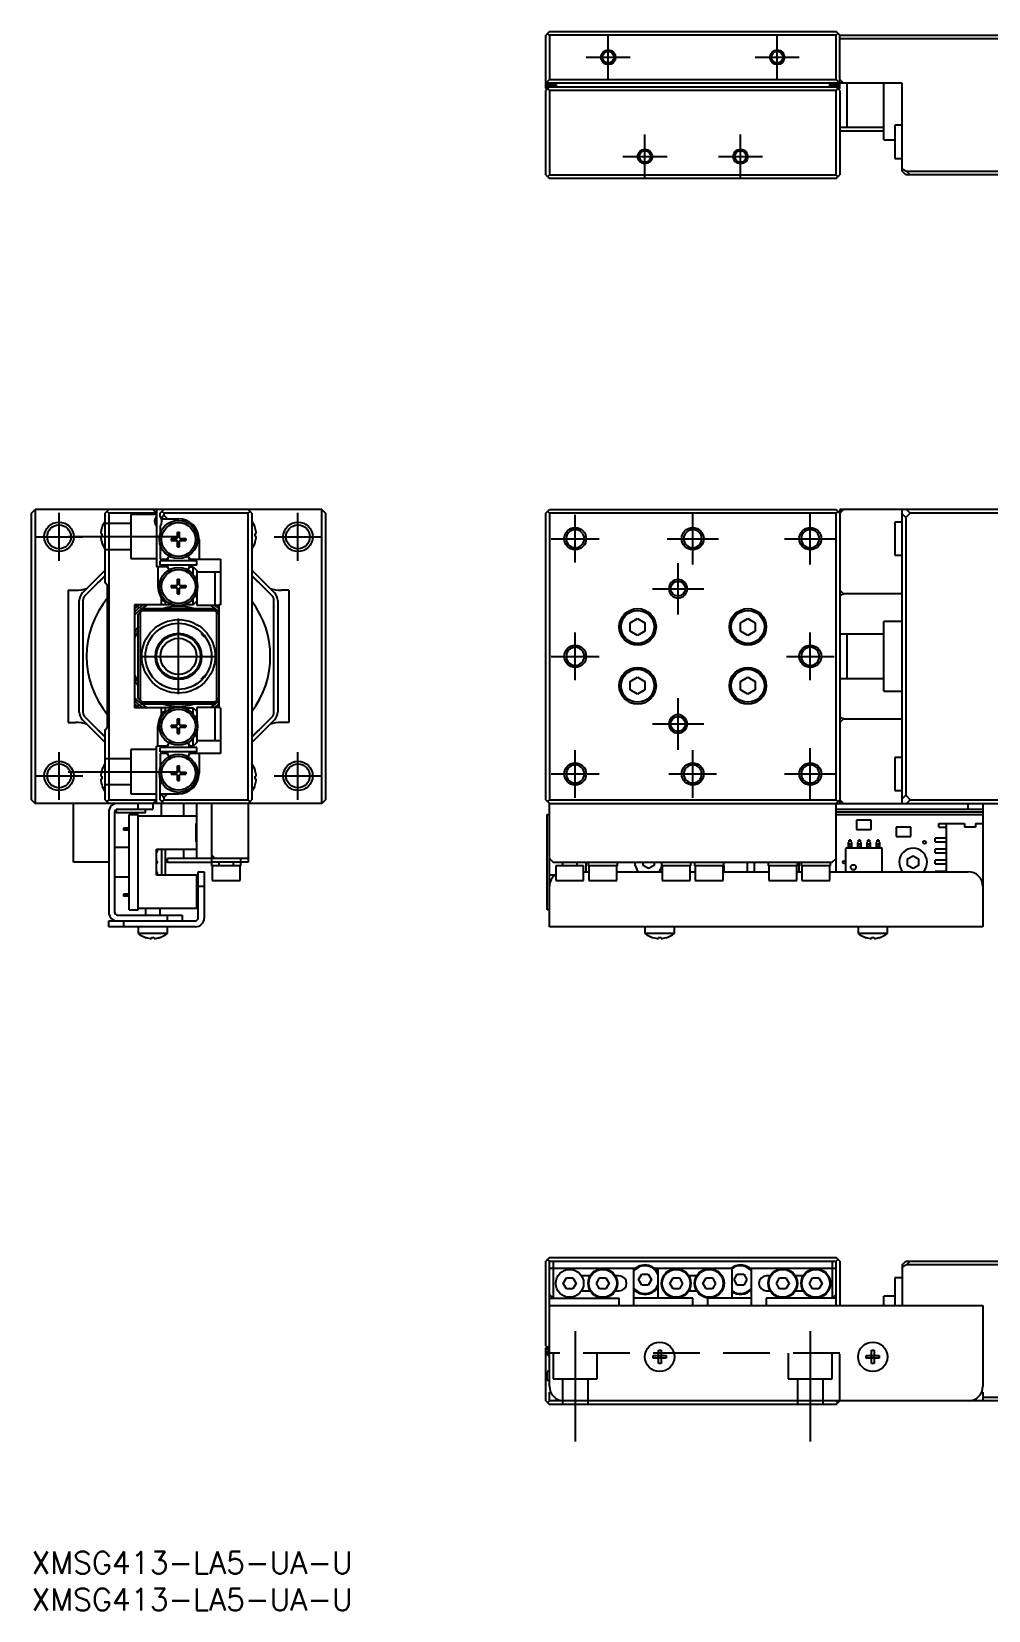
# Model space of a CAD drawing. Extents: x 0 to 522, y -8 to 217.
# Drawn here: x 0 to 130.2, y -8 to 206.8 of the extents above; entities that cross this region are included whole.
import ezdxf

# ---------------------------------------------------------------- set-up
doc = ezdxf.new("R2010")
doc.units = 0
doc.header["$LTSCALE"] = 0.5
doc.linetypes.add('CENTER', pattern=[50.8, 31.75, -6.35, 6.35, -6.35])
doc.linetypes.add('DASHED', pattern=[19.05, 12.7, -6.35])
for name, color, linetype in [('MSM_CENTER', 1, 'CENTER'), ('MSM_CONTINUOUS', 7, 'CONTINUOUS'), ('MSM_DASHED', 4, 'DASHED'), ('MSM_NARROW', 5, 'CONTINUOUS'), ('MSM_PART_NUMBER', 7, 'CONTINUOUS')]:
    doc.layers.add(name, color=color, linetype=linetype)
doc.styles.get("Standard").update_dxf_attribs({"font": 'txt.shx', "height": 1, "bigfont": 'bigfont.shx'})

# ---------------------------------------------------------------- blocks, each defined once
blk = doc.blocks.new('*U2')
at = {"layer": 'MSM_PART_NUMBER'}
blk.add_text('XMSG413-LA5-UA-U', height=3, dxfattribs=at).set_placement((0, -3))
blk = doc.blocks.new('*U3')
at = {"layer": 'MSM_PART_NUMBER'}
blk.add_text('XMSG413-LA5-UA-U', height=3, dxfattribs=at).set_placement((0, -8))

msp = doc.modelspace()

# ---------------------------------------------------------------- linework, layer by layer
at = {"layer": 'MSM_CENTER'}
for p, q in [((78.5, 200.3), (78.5, 206.3)), ((101.5, 200.3), (101.5, 206.3)), ((75.5, 203.3), (81.5, 203.3)), ((98.5, 203.3), (104.5, 203.3)), ((83.5, 186.8), (83.5, 192.8)), ((96.5, 186.8), (96.5, 192.8)), ((80.5, 189.8), (86.5, 189.8)), ((93.5, 189.8), (99.5, 189.8)), ((3.736544, 134.813456), (3.736544, 141.313456)), ((36.263456, 134.813456), (36.263456, 141.313456)), ((74, 134.55), (74, 141.05)), ((90, 134.3), (90, 141.3)), ((106, 134.3), (106, 141.3)), ((0.486544, 138.063456), (6.986544, 138.063456)), ((5, 138.105071), (20, 138.105071)), ((33.013456, 138.063456), (39.513456, 138.063456)), ((70.75, 137.8), (77.25, 137.8)), ((86.5, 137.8), (93.5, 137.8)), ((102.5, 137.8), (109.5, 137.8)), ((88, 127.5), (88, 134.5)), ((84.5, 131), (91.5, 131)), ((20, 116.65), (20, 126.95)), ((74, 118.55), (74, 125.05)), ((106, 118.55), (106, 125.05)), ((23.561743, 124.550005), (23.561948, 124.550005)), ((14.85, 121.8), (25.15, 121.8)), ((70.75, 121.8), (77.25, 121.8)), ((102.75, 121.8), (109.25, 121.8)), ((23.561948, 119.049995), (23.561743, 119.049995)), ((88, 109.1), (88, 116.1)), ((84.5, 112.6), (91.5, 112.6)), ((3.736544, 102.286544), (3.736544, 108.786544)), ((36.263456, 102.286544), (36.263456, 108.786544)), ((74, 102.55), (74, 109.05)), ((90, 102.55), (90, 109.05)), ((106, 102.3), (106, 109.3)), ((0.486544, 105.536544), (6.986544, 105.536544)), ((5, 106.105071), (20, 106.105071)), ((33.013456, 105.536544), (39.513456, 105.536544)), ((70.75, 105.8), (77.25, 105.8)), ((86.75, 105.8), (93.25, 105.8)), ((102.5, 105.8), (109.5, 105.8)), ((74, 30), (74, 15)), ((106, 30), (106, 15))]:
    msp.add_line(p, q, dxfattribs=at)
at = {"layer": 'MSM_CONTINUOUS'}
for p, q in [((70.5, 206.8), (70, 206.3)), ((70, 199.1), (70, 206.3)), ((70.5, 206.3), (70.25, 206.55)), ((70.5, 206.8), (109.5, 206.8)), ((109.5, 206.3), (70.5, 206.3)), ((70.5, 206.3), (70.5, 200.3)), ((110, 206.3), (109.5, 206.8)), ((109.75, 206.55), (109.5, 206.3)), ((109.5, 200.3), (109.5, 206.3)), ((110, 206.3), (132, 206.3)), ((110, 199.1), (110, 206.3)), ((132, 205.8), (110, 205.8)), ((70, 199.8), (70.5, 200.3)), ((118.5, 199.8), (70, 199.8)), ((70.5, 200.3), (109.5, 200.3)), ((109.5, 200.3), (110, 199.8)), ((110.5, 199.8), (110, 200.3)), ((111, 193.799995), (111, 199.800005)), ((116, 192.05), (116, 199.8)), ((118.5, 187.8), (118.5, 199.8)), ((70, 199.6), (71.4, 199.6)), ((70.5, 199.3), (70, 198.8)), ((70.1, 199), (70, 199.1)), ((70, 187.3), (70, 198.8)), ((70.1, 198.9), (70.1, 199.1)), ((70.5, 198.8), (70.25, 199.05)), ((71.1, 199.4), (70.4, 199.4)), ((70.4, 199.4), (70.4, 199.2)), ((70.5, 199.3), (109.5, 199.3)), ((109.5, 198.8), (70.5, 198.8)), ((70.5, 198.8), (70.5, 187.3)), ((71.1, 199.3), (71.1, 199.4)), ((71.4, 199.6), (71.4, 199.3)), ((110, 199.6), (108.6, 199.6)), ((108.6, 199.6), (108.6, 199.3)), ((109.6, 199.4), (108.9, 199.4)), ((108.9, 199.4), (108.9, 199.3)), ((110, 198.8), (109.5, 199.3)), ((109.75, 199.05), (109.5, 198.8)), ((109.5, 187.3), (109.5, 198.8)), ((109.6, 199.2), (109.6, 199.4)), ((109.9, 199.1), (109.9, 198.9)), ((110, 199.1), (109.9, 199)), ((110, 198.8), (110, 187.3)), ((110, 193.8), (116, 193.8)), ((117.5, 194.05), (117.5, 189.55)), ((118.5, 194.05), (117.5, 194.05)), ((110, 193.3), (116, 193.3)), ((116, 192.05), (117.5, 192.05)), ((117.5, 189.55), (118.5, 189.55)), ((70, 187.3), (70.5, 186.8)), ((70.25, 187.05), (70.5, 187.3)), ((70.5, 187.3), (109.5, 187.3)), ((109.5, 187.3), (109.75, 187.05)), ((109.5, 186.8), (110, 187.3)), ((118.5, 188.106186), (119.112373, 187.8)), ((119, 187.3), (118.5, 187.8)), ((132, 187.3), (119, 187.3)), ((119.112373, 187.8), (132, 187.8)), ((119.112373, 187.8), (119.612373, 187.3)), ((109.5, 186.8), (70.5, 186.8)), ((0, 141.3), (0.5, 141.8)), ((0.5, 141.8), (0.5, 101.8)), ((39.5, 141.8), (0.5, 141.8)), ((10, 141.3), (10.5, 141.8)), ((17, 141.3), (16.5, 141.8)), ((17, 141.8), (17, 134)), ((17.5, 141.3), (18, 141.8)), ((30, 141.3), (29.5, 141.8)), ((39.5, 101.8), (39.5, 141.8)), ((39.5, 141.8), (40, 141.3)), ((70, 141.3), (70.5, 141.8)), ((70.5, 141.8), (109.5, 141.8)), ((109.5, 141.8), (110, 141.3)), ((110, 141.3), (110.5, 141.8)), ((179, 141.8), (110, 141.8)), ((110, 141.8), (110, 101.8)), ((118.5, 101.8), (118.5, 141.8)), ((119.112373, 141.8), (119.612373, 141.3)), ((0, 102.3), (0, 141.3)), ((10, 131.8), (10, 141.3)), ((10.25, 141.55), (10.5, 141.3)), ((10.5, 141.3), (10.5, 102.3)), ((17, 141.3), (10.5, 141.3)), ((17.5, 140.861438), (17.5, 141.3)), ((18, 141), (17.685031, 140.554567)), ((17.703939, 140.5), (20, 140.5)), ((17.75, 141.55), (18, 141.3)), ((18, 141.3), (18, 141)), ((29.5, 141.3), (18, 141.3)), ((18.5, 140.5), (18, 141)), ((29.5, 141.3), (29.75, 141.55)), ((29.5, 102.3), (29.5, 141.3)), ((30, 141.3), (30, 102.3)), ((40, 141.3), (40, 102.3)), ((70, 102.3), (70, 141.3)), ((70.25, 141.55), (70.5, 141.3)), ((70.5, 141.3), (70.5, 102.3)), ((109.5, 141.3), (70.5, 141.3)), ((109.5, 141.3), (109.75, 141.55)), ((109.5, 102.3), (109.5, 141.3)), ((117.5, 140.05), (117.5, 135.55)), ((118.5, 140.05), (117.5, 140.05)), ((119, 140.687628), (118.5, 141.187628)), ((119.612373, 141.3), (119, 140.687628)), ((119, 140.687628), (119, 102.912373)), ((132, 141.3), (119.612373, 141.3)), ((9.412525, 138.5), (9.544268, 138.5)), ((9.544268, 138.1), (9.412525, 138.1)), ((9.544268, 139.25), (9.544268, 139.228709)), ((9.544268, 138.5), (9.544268, 138.1)), ((17.5, 139.538563), (17.5, 138.414143)), ((19, 137.845), (19.795, 137.845)), ((19, 137.845), (19, 137.555)), ((19, 137.555), (19.795, 137.555)), ((19.529993, 137.555), (19.529993, 137.845)), ((19.855, 138.7), (20.145, 138.7)), ((19.855, 137.905), (19.855, 138.7)), ((20.145, 138.170007), (19.855, 138.170007)), ((19.855, 136.7), (19.855, 137.495)), ((20.145, 137.905), (20.145, 138.7)), ((20.145, 136.7), (20.145, 137.495)), ((20.205, 137.845), (21, 137.845)), ((20.205, 137.555), (21, 137.555)), ((20.470007, 137.555), (20.470007, 137.845)), ((21, 137.845), (21, 137.555)), ((22.8, 137.7), (22.8, 135)), ((30.455732, 139.228709), (30.455732, 139.25)), ((30.455732, 138.5), (30.587475, 138.5)), ((30.455732, 138.1), (30.455732, 138.5)), ((30.587475, 138.1), (30.455732, 138.1)), ((9.544268, 137.371292), (9.544268, 137.35)), ((17.5, 136.985858), (17.5, 135)), ((19.855, 137.229994), (20.145, 137.229994)), ((19.855, 136.7), (20.145, 136.7)), ((30.455732, 137.35), (30.455732, 137.371292)), ((117.5, 135.55), (118.5, 135.55)), ((6.93934, 130.446447), (10, 133.507107)), ((18.449929, 134), (17, 134)), ((17.2, 134), (17.2, 131.3)), ((17.5, 135), (18.449344, 135)), ((17.5, 134.2), (17.5, 134.8)), ((22.5, 134.8), (17.5, 134.8)), ((22.5, 134.2), (17.5, 134.2)), ((18.449344, 135), (18.599456, 135.26)), ((18.449929, 134), (18.578848, 133.776707)), ((21.37906, 133.7038), (21.550071, 134)), ((21.400544, 135.26), (21.550656, 135)), ((21.550071, 134), (22, 134)), ((21.550656, 135), (25.7, 135)), ((22, 132.961325), (22, 134)), ((22, 134), (22.5, 133.5)), ((22.5, 134.2), (22.5, 134.8)), ((22.5, 133.5), (22.5, 132.014143)), ((25.7, 133.25), (22.5, 133.25)), ((25, 128.75), (25, 133.25)), ((25.7, 135), (25.7, 128.8)), ((30, 133.507107), (33.06066, 130.446447)), ((10, 132.8), (7.292893, 130.092894)), ((10.35, 131.45), (10, 131.8)), ((10.35, 112.15), (10.35, 131.45)), ((19, 131.445), (19.795, 131.445)), ((19, 131.445), (19, 131.155)), ((19, 131.155), (19.795, 131.155)), ((19.529993, 131.155), (19.529993, 131.445)), ((19.855, 132.3), (20.145, 132.3)), ((19.855, 131.505), (19.855, 132.3)), ((20.145, 131.770007), (19.855, 131.770007)), ((19.855, 130.3), (19.855, 131.095)), ((20.145, 131.505), (20.145, 132.3)), ((20.145, 130.3), (20.145, 131.095)), ((20.205, 131.445), (21, 131.445)), ((20.205, 131.155), (21, 131.155)), ((20.470007, 131.155), (20.470007, 131.445)), ((21, 131.445), (21, 131.155)), ((32.707107, 130.092894), (30, 132.8)), ((5, 130.8), (5, 112.8)), ((5, 130.8), (6, 130.8)), ((6.5, 114.214214), (6.5, 129.385787)), ((7, 129.385787), (7, 114.214214)), ((17.7, 128.8), (17.7, 129.703129)), ((18.2, 129.155239), (18.2, 128.8)), ((19.855, 130.829994), (20.145, 130.829994)), ((19.855, 130.3), (20.145, 130.3)), ((22, 128.8), (22, 129.638676)), ((22.5, 129.3), (22, 128.8)), ((22.5, 130.585858), (22.5, 128.75)), ((33, 114.214214), (33, 129.385787)), ((33.5, 129.385787), (33.5, 114.214214)), ((35, 130.8), (34, 130.8)), ((35, 130.8), (35, 112.8)), ((110.5, 130.285282), (110, 130.785282)), ((110, 130.10561), (110.5, 130.285282)), ((118.5, 130.285282), (110.5, 130.285282)), ((19.285857, 128.8), (14, 128.8)), ((14, 128.8), (14, 114.8)), ((14.5, 127.5), (14.8, 127.8)), ((14.5, 116.1), (14.5, 127.5)), ((15, 128), (14.8, 127.8)), ((14.8, 127.8), (14.8, 115.8)), ((15, 128), (15.3, 128.3)), ((25, 128), (15, 128)), ((15.3, 128.3), (24.7, 128.3)), ((22, 128.8), (20.714143, 128.8)), ((22.5, 128.75), (25.5, 128.75)), ((24.7, 128.3), (25, 128)), ((25.2, 127.8), (25, 128)), ((25.2, 115.8), (25.2, 127.8)), ((25.2, 127.8), (25.5, 127.5)), ((25.5, 128.8), (25.5, 114.8)), ((25.7, 128.8), (25.5, 128.8)), ((81.5, 126.377351), (82.5, 126.954701)), ((82.5, 126.954701), (83.5, 126.377351)), ((96.5, 126.377351), (97.5, 126.954701)), ((97.5, 126.954701), (98.5, 126.377351)), ((23.2, 124.775), (23.2, 124.963859)), ((23.2, 124.775), (23.425, 124.55)), ((23.425, 124.718797), (23.425, 124.55)), ((81.5, 125.22265), (81.5, 126.377351)), ((82.5, 124.6453), (81.5, 125.22265)), ((83.5, 125.22265), (82.5, 124.6453)), ((83.5, 126.377351), (83.5, 125.22265)), ((96.5, 125.22265), (96.5, 126.377351)), ((97.5, 124.6453), (96.5, 125.22265)), ((98.5, 125.22265), (97.5, 124.6453)), ((98.5, 126.377351), (98.5, 125.22265)), ((116, 124.8), (110, 124.8)), ((111, 118.799995), (111, 124.800005)), ((116, 117.05), (116, 126.55)), ((118.5, 126.55), (116, 126.55)), ((23.425, 124.55), (23.561723, 124.55)), ((23.561743, 124.55), (23.561894, 124.55)), ((23.425, 119.05), (23.2, 118.825)), ((23.2, 118.636142), (23.2, 118.825)), ((23.425, 119.05), (23.425, 118.881204)), ((23.561723, 119.05), (23.425, 119.05)), ((23.561952, 119.05), (23.561743, 119.05)), ((81.5, 118.377351), (82.5, 118.954701)), ((81.5, 117.22265), (81.5, 118.377351)), ((82.5, 118.954701), (83.5, 118.377351)), ((83.5, 118.377351), (83.5, 117.22265)), ((96.5, 118.377351), (97.5, 118.954701)), ((96.5, 117.22265), (96.5, 118.377351)), ((97.5, 118.954701), (98.5, 118.377351)), ((98.5, 118.377351), (98.5, 117.22265)), ((110, 118.8), (116, 118.8)), ((14.8, 115.8), (14.5, 116.1)), ((25.5, 116.1), (25.2, 115.8)), ((82.5, 116.6453), (81.5, 117.22265)), ((83.5, 117.22265), (82.5, 116.6453)), ((97.5, 116.6453), (96.5, 117.22265)), ((98.5, 117.22265), (97.5, 116.6453)), ((116, 117.05), (118.5, 117.05)), ((19.285857, 114.8), (14, 114.8)), ((14.8, 115.8), (15, 115.6)), ((15, 115.6), (25, 115.6)), ((15.3, 115.3), (15, 115.6)), ((24.7, 115.3), (15.3, 115.3)), ((17.7, 113.896872), (17.7, 114.8)), ((18.2, 114.8), (18.2, 114.444762)), ((20.714143, 114.8), (22, 114.8)), ((22, 113.961325), (22, 114.8)), ((22, 114.8), (22.5, 114.3)), ((22.5, 114.85), (22.5, 113.014143)), ((25.5, 114.85), (22.5, 114.85)), ((25, 115.6), (24.7, 115.3)), ((25, 115.6), (25.2, 115.8)), ((25, 110.35), (25, 114.85)), ((25.7, 114.8), (25.5, 114.8)), ((25.7, 114.8), (25.7, 108.6)), ((5, 112.8), (6, 112.8)), ((10, 110.092894), (6.93934, 113.153554)), ((7.292893, 113.507107), (10, 110.8)), ((10, 111.8), (10.35, 112.15)), ((10, 102.3), (10, 111.8)), ((17.2, 109.6), (17.2, 112.3)), ((19, 112.445), (19.795, 112.445)), ((19, 112.445), (19, 112.155)), ((19, 112.155), (19.795, 112.155)), ((19.529993, 112.155), (19.529993, 112.445)), ((19.855, 113.3), (20.145, 113.3)), ((19.855, 112.505), (19.855, 113.3)), ((20.145, 112.770007), (19.855, 112.770007)), ((19.855, 111.3), (19.855, 112.095)), ((19.855, 111.829994), (20.145, 111.829994)), ((20.145, 112.505), (20.145, 113.3)), ((20.145, 111.3), (20.145, 112.095)), ((20.205, 112.445), (21, 112.445)), ((20.205, 112.155), (21, 112.155)), ((20.470007, 112.155), (20.470007, 112.445)), ((21, 112.445), (21, 112.155)), ((30, 110.8), (32.707107, 113.507107)), ((33.06066, 113.153554), (30, 110.092894)), ((35, 112.8), (34, 112.8)), ((110.5, 113.314719), (110, 113.494391)), ((110, 112.814719), (110.5, 113.314719)), ((110.5, 113.314719), (118.5, 113.314719)), ((17, 101.8), (17, 109.6)), ((18.449929, 109.6), (17, 109.6)), ((18.449929, 109.6), (18.578848, 109.823294)), ((19.855, 111.3), (20.145, 111.3)), ((21.37906, 109.896201), (21.550071, 109.6)), ((22, 109.6), (21.550071, 109.6)), ((22, 109.6), (22, 110.638676)), ((22.5, 110.1), (22, 109.6)), ((22.5, 111.585858), (22.5, 110.1)), ((22.5, 110.35), (25.7, 110.35)), ((17.5, 108.8), (17.5, 109.4)), ((22.5, 109.4), (17.5, 109.4)), ((22.5, 108.8), (17.5, 108.8)), ((18.449344, 108.6), (17.5, 108.6)), ((17.5, 108.6), (17.5, 106.614143)), ((18.599456, 108.34), (18.449344, 108.6)), ((21.550656, 108.6), (21.400544, 108.34)), ((25.7, 108.6), (21.550656, 108.6)), ((22.5, 108.8), (22.5, 109.4)), ((22.8, 108.6), (22.8, 105.9)), ((117.5, 108.05), (117.5, 103.55)), ((118.5, 108.05), (117.5, 108.05)), ((9.412525, 105.5), (9.544268, 105.5)), ((9.544268, 106.25), (9.544268, 106.228709)), ((9.544268, 105.5), (9.544268, 105.1)), ((19, 106.045), (19.795, 106.045)), ((19, 106.045), (19, 105.755)), ((19, 105.755), (19.795, 105.755)), ((19.529993, 105.755), (19.529993, 106.045)), ((19.855, 106.9), (20.145, 106.9)), ((19.855, 106.105), (19.855, 106.9)), ((20.145, 106.370007), (19.855, 106.370007)), ((19.855, 104.9), (19.855, 105.695)), ((19.855, 105.429994), (20.145, 105.429994)), ((20.145, 106.105), (20.145, 106.9)), ((20.145, 104.9), (20.145, 105.695)), ((20.205, 106.045), (21, 106.045)), ((20.205, 105.755), (21, 105.755)), ((20.470007, 105.755), (20.470007, 106.045)), ((21, 106.045), (21, 105.755)), ((30.455732, 106.228709), (30.455732, 106.25)), ((30.455732, 105.5), (30.587475, 105.5)), ((30.455732, 105.1), (30.455732, 105.5)), ((9.544268, 105.1), (9.412525, 105.1)), ((9.544268, 104.371292), (9.544268, 104.35)), ((17.5, 102.3), (17.5, 105.185858)), ((19.855, 104.9), (20.145, 104.9)), ((30.587475, 105.1), (30.455732, 105.1)), ((30.455732, 104.35), (30.455732, 104.371292)), ((117.5, 103.55), (118.5, 103.55)), ((0.5, 101.8), (0, 102.3)), ((39.5, 101.8), (0.5, 101.8)), ((5.7, 93.8), (5.7, 101.8)), ((10.5, 101.8), (10, 102.3)), ((10.5, 102.3), (10.25, 102.05)), ((10.5, 102.3), (17, 102.3)), ((11.7, 101), (16.5, 101)), ((14.5, 101), (14.5, 101.8)), ((15.5, 100.5), (15.5, 101)), ((16.5, 101.8), (17, 102.3)), ((16.5, 101.8), (16.5, 101)), ((17.5, 103.1), (20, 103.1)), ((18, 101.8), (17.5, 102.3)), ((17.646447, 103.1), (18, 102.6)), ((17.7, 100.05), (17.7, 101.8)), ((18, 102.3), (17.75, 102.05)), ((18, 102.6), (18.5, 103.1)), ((18, 102.6), (18, 102.3)), ((18, 102.3), (29.5, 102.3)), ((20.7, 101.8), (20.7, 100.05)), ((22.5, 94.299998), (22.5, 101.8)), ((24.5, 101.8), (24.5, 93.3)), ((29.75, 102.05), (29.5, 102.3)), ((29.5, 101.8), (30, 102.3)), ((29.5, 101.8), (29.5, 93.8)), ((40, 102.3), (39.5, 101.8)), ((70.5, 101.8), (70, 102.3)), ((70.5, 102.3), (70.25, 102.05)), ((70.5, 102.3), (109.5, 102.3)), ((70.5, 85), (70.5, 101.8)), ((70.5, 101.8), (179, 101.8)), ((109.75, 102.05), (109.5, 102.3)), ((110, 102.3), (109.5, 101.8)), ((109.5, 92.5), (109.5, 101.8)), ((109.5, 101), (129.5, 101)), ((110.5, 101.8), (110, 102.3)), ((118.5, 102.412373), (119, 102.912373)), ((119, 102.912373), (119.612373, 102.3)), ((119.612373, 102.3), (119.112373, 101.8)), ((119.612373, 102.3), (132, 102.3)), ((127.5, 101), (127.5, 101.8)), ((129.5, 101.8), (129.5, 85)), ((10.5, 100.6), (10.5, 87)), ((11.3, 100.6), (11.3, 87)), ((11.5, 100.946411), (11.5, 100.5)), ((15.5, 100.5), (11.5, 100.5)), ((13.3, 87.3), (13.3, 100.3)), ((13.3, 100.3), (14.5, 100.3)), ((14.5, 87.3), (14.5, 100.3)), ((22.5, 100.05), (14.5, 100.05)), ((22.4, 96.55), (22.4, 99.05)), ((22.5, 99.05), (22.4, 99.05)), ((70.2, 87.3), (70.2, 100.3)), ((70.2, 100.3), (70.5, 100.3)), ((129.5, 100.6), (109.5, 100.6)), ((109.5, 100.3), (129.5, 100.3)), ((112.3075, 99.505), (112.3075, 98.255)), ((114.3075, 99.505), (112.3075, 99.505)), ((114.3075, 98.255), (114.3075, 99.505)), ((123.5, 98.55), (123.5, 99.05)), ((123.5, 99.05), (127, 99.05)), ((124.5, 99.05), (124.5, 92.5)), ((127, 99.05), (127, 98.55)), ((128.5, 99.05), (128.5, 98.55)), ((128.5, 99.05), (129.5, 99.05)), ((12.5, 98.425), (12.5, 98.175)), ((13.3, 98.425), (12.5, 98.425)), ((13.3, 98.175), (12.5, 98.175)), ((22.4, 98.25), (22.5, 98.25)), ((22.4, 97.875), (22.5, 97.875)), ((22.4, 97.725), (22.5, 97.725)), ((22.4, 97.35), (22.5, 97.35)), ((111.5, 96.8), (111.3, 96.8)), ((111.3, 96.55), (111.3, 96.8)), ((111.5, 96.8), (111.5, 96.55)), ((112.3075, 98.255), (114.3075, 98.255)), ((112.57, 96.55), (112.57, 96.8)), ((112.77, 96.8), (112.57, 96.8)), ((112.77, 96.8), (112.77, 96.55)), ((113.84, 96.55), (113.84, 96.8)), ((114.04, 96.8), (113.84, 96.8)), ((114.04, 96.8), (114.04, 96.55)), ((115.31, 96.8), (115.11, 96.8)), ((115.11, 96.55), (115.11, 96.8)), ((115.31, 96.8), (115.31, 96.55)), ((119.705, 98.5525), (117.705, 98.5525)), ((117.705, 98.5525), (117.705, 97.3025)), ((117.705, 97.3025), (119.705, 97.3025)), ((119.705, 97.3025), (119.705, 98.5525)), ((123, 96.55), (123, 97.05)), ((124.5, 97.05), (123, 97.05)), ((123.5, 98.55), (124.5, 98.55)), ((128.5, 98.55), (127, 98.55)), ((13.3, 95.8), (11.3, 95.8)), ((17, 95.55), (22.5, 95.55)), ((17, 92.05), (17, 95.55)), ((17.7, 95.55), (17.7, 92.05)), ((18.2, 95.55), (18.2, 92.05)), ((20.7, 95.55), (20.7, 94.299998)), ((22.5, 96.55), (22.4, 96.55)), ((25, 94.3), (24.5, 94.8)), ((110.855, 92.5), (110.855, 95.65)), ((110.955, 95.75), (115.655, 95.75)), ((111.185, 96.483605), (111.3, 96.55)), ((111.185, 95.75), (111.185, 96.483605)), ((111.185, 96.29), (111.615, 96.29)), ((111.185, 96.19), (111.615, 96.19)), ((111.615, 95.86), (111.185, 95.86)), ((111.5, 96.55), (111.615, 96.483605)), ((111.615, 96.483605), (111.615, 95.75)), ((112.455, 96.483605), (112.57, 96.55)), ((112.455, 95.75), (112.455, 96.483605)), ((112.455, 96.29), (112.885, 96.29)), ((112.455, 96.19), (112.885, 96.19)), ((112.885, 95.86), (112.455, 95.86)), ((112.77, 96.55), (112.885, 96.483605)), ((112.885, 96.483605), (112.885, 95.75)), ((113.725, 96.483605), (113.84, 96.55)), ((113.725, 95.75), (113.725, 96.483605)), ((113.725, 96.29), (114.155, 96.29)), ((113.725, 96.19), (114.155, 96.19)), ((114.155, 95.86), (113.725, 95.86)), ((114.04, 96.55), (114.155, 96.483605)), ((114.155, 96.483605), (114.155, 95.75)), ((114.995, 96.483605), (115.11, 96.55)), ((114.995, 95.75), (114.995, 96.483605)), ((114.995, 96.29), (115.425, 96.29)), ((114.995, 96.19), (115.425, 96.19)), ((115.425, 95.86), (114.995, 95.86)), ((115.31, 96.55), (115.425, 96.483605)), ((115.425, 96.483605), (115.425, 95.75)), ((115.755, 95.65), (115.755, 92.5)), ((119.25, 94.233013), (120, 94.666026)), ((120, 94.666026), (120.75, 94.233013)), ((123, 96.55), (124.5, 96.55)), ((123, 95.05), (123, 95.55)), ((124.5, 95.55), (123, 95.55)), ((123, 95.05), (124.5, 95.05)), ((10.5, 93.8), (5.7, 93.8)), ((18.5, 93.8), (18.2, 93.8)), ((18.5, 93.799998), (18.5, 94.3)), ((29.5, 94.3), (18.5, 94.3)), ((18.5, 93.799998), (24.5, 93.799998)), ((22.7, 92.5), (23.5, 92.5)), ((22.7, 86.3), (22.7, 92.5)), ((23.5, 92.5), (23.5, 86.2)), ((28.5, 93.8), (24.5, 93.799998)), ((28.5, 93.3), (24.5, 93.3)), ((24.6, 93.3), (24.6, 91.3)), ((25.5, 93.799998), (25.5, 93.3)), ((27.5, 93.3), (27.5, 93.799998)), ((28.4, 91.3), (28.4, 93.3)), ((28.5, 93.3), (28.5, 94.3)), ((29.5, 93.8), (28.5, 93.8)), ((70.5, 94.3), (71, 93.8)), ((71, 93.8), (109, 93.8)), ((75.15, 93.3), (71.35, 93.3)), ((71.35, 93.3), (71.35, 91.3)), ((72.25, 93.8), (72.25, 93.3)), ((74.25, 93.3), (74.25, 93.8)), ((75.15, 91.3), (75.15, 93.3)), ((75.15, 92.5), (75.85, 92.5)), ((75.5, 92.5), (75.5, 93.8)), ((75.75, 93.8), (75.75, 93.3)), ((79.75, 93.3), (75.75, 93.3)), ((75.85, 93.3), (75.85, 91.3)), ((79.65, 91.3), (79.65, 93.3)), ((79.65, 92.5), (85.85, 92.5)), ((79.665, 92.5), (79.665, 93.3)), ((79.75, 93.3), (79.75, 93.8)), ((83.25, 93.366988), (83.25, 93.8)), ((84, 92.933975), (83.25, 93.366988)), ((84.75, 93.366988), (84, 92.933975)), ((84.75, 93.8), (84.75, 93.366988)), ((85.75, 93.8), (85.75, 93.3)), ((89.75, 93.3), (85.75, 93.3)), ((85.85, 93.3), (85.85, 91.3)), ((89.65, 91.3), (89.65, 93.3)), ((89.65, 92.5), (90.35, 92.5)), ((89.75, 93.3), (89.75, 93.8)), ((90.25, 93.8), (90.25, 93.3)), ((94.25, 93.3), (90.25, 93.3)), ((90.35, 93.3), (90.35, 91.3)), ((94.15, 91.3), (94.15, 93.3)), ((94.15, 92.5), (100.35, 92.5)), ((94.245, 93.3), (94.245, 92.5)), ((94.25, 93.3), (94.25, 93.8)), ((97.445, 92.5), (97.445, 93.8)), ((98.3725, 93.8), (98.3725, 92.5)), ((100.25, 93.8), (100.25, 93.3)), ((104.25, 93.3), (100.25, 93.3)), ((100.35, 93.3), (100.35, 91.3)), ((104.15, 91.3), (104.15, 93.3)), ((104.15, 92.5), (104.85, 92.5)), ((104.25, 93.3), (104.25, 93.8)), ((104.5, 92.5), (104.5, 93.8)), ((104.75, 93.8), (104.75, 93.3)), ((108.75, 93.3), (104.75, 93.3)), ((104.85, 93.3), (104.85, 91.3)), ((108.65, 91.3), (108.65, 93.3)), ((108.65, 92.5), (127.5, 92.5)), ((108.75, 93.3), (108.75, 93.8)), ((109, 93.8), (109.5, 94.3)), ((119.25, 93.366988), (119.25, 94.233013)), ((120, 92.933975), (119.25, 93.366988)), ((120.75, 93.366988), (120, 92.933975)), ((120.75, 94.233013), (120.75, 93.366988)), ((123, 93.55), (123, 94.05)), ((124.5, 94.05), (123, 94.05)), ((123, 93.55), (124.5, 93.55)), ((123, 92.5), (123, 92.55)), ((124.5, 92.55), (123, 92.55)), ((11.3, 91.8), (13.3, 91.8)), ((22.5, 92.05), (17, 92.05)), ((22.5, 87.55), (22.5, 92.05)), ((23.5, 90.5), (22.7, 90.5)), ((24.6, 91.3), (28.4, 91.3)), ((71.236078, 92.05), (70.5, 92.05)), ((71.35, 91.3), (75.15, 91.3)), ((75.85, 91.3), (79.65, 91.3)), ((85.85, 91.3), (89.65, 91.3)), ((90.35, 91.3), (94.15, 91.3)), ((100.35, 91.3), (104.15, 91.3)), ((104.85, 91.3), (108.65, 91.3)), ((12.5, 89.425), (12.5, 89.175)), ((13.3, 89.425), (12.5, 89.425)), ((13.3, 89.175), (12.5, 89.175)), ((11.7, 86.6), (20.5, 86.6)), ((13.3, 87.3), (14.5, 87.3)), ((14.5, 87.55), (22.5, 87.55)), ((15.55, 87.55), (15.5, 87.5)), ((17.5, 87.5), (15.5, 87.5)), ((15.5, 87.5), (15.5, 86.60002)), ((17.5, 87.5), (17.45, 87.55)), ((17.5, 86.60002), (17.5, 87.5)), ((18.5, 85.8), (18.5, 86.6)), ((20.5, 86.6), (20.5, 85.8)), ((70.5, 87.3), (70.2, 87.3)), ((10.5, 85), (10.5, 85.8)), ((10.5, 85.8), (22.2, 85.8)), ((22.3, 85), (10.5, 85)), ((12.5, 85.8), (12.5, 85)), ((14.5, 85), (14.5, 84.102001)), ((18.5, 84.102001), (14.5, 84.102001)), ((18.5, 84.102001), (18.5, 85)), ((129.5, 85), (70.5, 85)), ((83.5, 85), (83.5, 84.102001)), ((87.5, 84.102001), (83.5, 84.102001)), ((87.5, 84.102001), (87.5, 85)), ((112.5, 85), (112.5, 84.102001)), ((116.5, 84.102001), (112.5, 84.102001)), ((116.5, 84.102001), (116.5, 85)), ((15.611384, 83.525856), (15.613639, 83.530479)), ((16.32, 83.530479), (16.68, 83.530479)), ((16.32, 83.410142), (16.32, 83.530479)), ((16.68, 83.530479), (16.68, 83.410142)), ((17.386361, 83.530479), (17.388616, 83.525856)), ((84.611384, 83.525856), (84.613639, 83.530479)), ((85.32, 83.530479), (85.68, 83.530479)), ((85.32, 83.410142), (85.32, 83.530479)), ((85.68, 83.530479), (85.68, 83.410142)), ((86.386362, 83.530479), (86.388616, 83.525856)), ((113.611384, 83.525856), (113.613639, 83.530479)), ((114.32, 83.530479), (114.68, 83.530479)), ((114.32, 83.410142), (114.32, 83.530479)), ((114.68, 83.530479), (114.68, 83.410142)), ((115.386362, 83.530479), (115.388616, 83.525856)), ((70.5, 40), (70, 39.5)), ((70, 28), (70, 39.5)), ((70.5, 39.5), (70.25, 39.75)), ((70.5, 40), (109.5, 40)), ((70.5, 22.5), (70.5, 39.5)), ((70.5, 39.5), (109.5, 39.5)), ((71, 39.5), (71, 34.5)), ((109, 39.5), (109, 34.5)), ((110, 39.5), (109.5, 40)), ((109.75, 39.75), (109.5, 39.5)), ((109.5, 33.5), (109.5, 39.5)), ((110, 39.5), (110, 33.5)), ((118.5, 39), (119, 39.5)), ((119.112373, 39), (118.5, 38.693813)), ((118.5, 39), (118.5, 33.5)), ((119, 39.5), (132, 39.5)), ((119.612373, 39.5), (119.112373, 39)), ((132, 39), (119.112373, 39)), ((82.177125, 38.5), (70.5, 38.5)), ((72.383975, 36.5), (72.816988, 37.25)), ((72.816988, 37.25), (73.683013, 37.25)), ((73.683013, 37.25), (74.116026, 36.5)), ((76.01795, 37.5), (74.86555, 37.5)), ((76.883975, 36.5), (77.316988, 37.25)), ((77.316988, 37.25), (78.183013, 37.25)), ((78.183013, 37.25), (78.616026, 36.5)), ((80, 37.5), (79.482051, 37.5)), ((82, 33.5), (82, 38.5)), ((82.633975, 37), (83.066988, 37.75)), ((83.066988, 36.25), (82.633975, 37)), ((83.066988, 37.75), (83.933013, 37.75)), ((83.933013, 37.75), (84.366026, 37)), ((84.366026, 37), (83.933013, 36.25)), ((95.3, 38.5), (84.822876, 38.5)), ((85.3, 34.5), (85.3, 38.5)), ((86.883975, 36.5), (87.316988, 37.25)), ((87.316988, 37.25), (88.183013, 37.25)), ((88.183013, 37.25), (88.616026, 36.5)), ((90.51795, 37.5), (89.482051, 37.5)), ((91.383975, 36.5), (91.816988, 37.25)), ((91.816988, 37.25), (92.683013, 37.25)), ((92.683013, 37.25), (93.116026, 36.5)), ((95.3, 38.5), (95.3, 34.5)), ((95.633975, 37), (96.066988, 37.75)), ((96.066988, 36.25), (95.633975, 37)), ((96.066988, 37.75), (96.933013, 37.75)), ((96.933013, 37.75), (97.366026, 37)), ((97.366026, 37), (96.933013, 36.25)), ((109.5, 38.5), (97.822876, 38.5)), ((98, 33.5), (98, 38.5)), ((100.51795, 37.5), (100, 37.5)), ((101.383975, 36.5), (101.816988, 37.25)), ((101.816988, 37.25), (102.683013, 37.25)), ((102.683013, 37.25), (103.116026, 36.5)), ((105.01795, 37.5), (103.982051, 37.5)), ((105.883975, 36.5), (106.316988, 37.25)), ((106.316988, 37.25), (107.183013, 37.25)), ((107.183013, 37.25), (107.616026, 36.5)), ((117.5, 37.25), (117.5, 33.5)), ((118.5, 37.25), (117.5, 37.25)), ((71, 34.5), (70.5, 35)), ((70.5, 34.5), (80, 34.5)), ((72.816988, 35.75), (72.383975, 36.5)), ((73.683013, 35.75), (72.816988, 35.75)), ((74.116026, 36.5), (73.683013, 35.75)), ((74.86555, 35.5), (76.01795, 35.5)), ((77.316988, 35.75), (76.883975, 36.5)), ((78.183013, 35.75), (77.316988, 35.75)), ((78.616026, 36.5), (78.183013, 35.75)), ((79.482051, 35.5), (80, 35.5)), ((80, 33.5), (80, 34.5)), ((90, 34.5), (82, 34.5)), ((83.933013, 36.25), (83.066988, 36.25)), ((87.316988, 35.75), (86.883975, 36.5)), ((88.183013, 35.75), (87.316988, 35.75)), ((88.616026, 36.5), (88.183013, 35.75)), ((89.482051, 35.5), (90.51795, 35.5)), ((90, 33.5), (90, 34.5)), ((91.816988, 35.75), (91.383975, 36.5)), ((92.683013, 35.75), (91.816988, 35.75)), ((98, 34.5), (92, 34.5)), ((92, 34.5), (92, 33.5)), ((93.116026, 36.5), (92.683013, 35.75)), ((96.933013, 36.25), (96.066988, 36.25)), ((100, 35.5), (100.51795, 35.5)), ((109.5, 34.5), (100, 34.5)), ((100, 34.5), (100, 33.5)), ((101.816988, 35.75), (101.383975, 36.5)), ((102.683013, 35.75), (101.816988, 35.75)), ((103.116026, 36.5), (102.683013, 35.75)), ((103.982051, 35.5), (105.01795, 35.5)), ((106.316988, 35.75), (105.883975, 36.5)), ((107.183013, 35.75), (106.316988, 35.75)), ((107.616026, 36.5), (107.183013, 35.75)), ((109.5, 35), (109, 34.5)), ((116, 33.5), (116, 34.75)), ((117.5, 34.75), (116, 34.75)), ((70.5, 33.5), (129.5, 33.5)), ((129.5, 33.5), (129.5, 22.5)), ((70, 28), (70.5, 27.5)), ((70.25, 27.75), (70.5, 28)), ((70, 27.7), (70.1, 27.8)), ((70, 20.5), (70, 27.7)), ((70, 27.2), (70.5, 27.2)), ((70.5, 26.5), (70, 27)), ((70, 27), (70.5, 27)), ((70.1, 27.7), (70.1, 27.9)), ((70.4, 27.6), (70.4, 27.4)), ((70.4, 27.4), (70.5, 27.4)), ((84.613639, 26.32), (84.613639, 26.68)), ((84.613639, 26.68), (85.32, 26.68)), ((85.32, 26.32), (84.613639, 26.32)), ((85.32, 27.386361), (85.68, 27.386361)), ((85.32, 26.68), (85.32, 27.386361)), ((85.330373, 26.669628), (85.32, 26.68)), ((85.330373, 26.330372), (85.32, 26.32)), ((85.32, 25.613638), (85.32, 26.32)), ((85.330373, 26.669628), (85.669628, 26.669628)), ((85.330373, 26.330372), (85.330373, 26.669628)), ((85.669628, 26.330372), (85.330373, 26.330372)), ((85.669628, 26.669628), (85.68, 26.68)), ((85.669628, 26.669628), (85.669628, 26.330372)), ((85.669628, 26.330372), (85.68, 26.32)), ((85.68, 27.386361), (85.68, 26.68)), ((85.68, 26.68), (86.386362, 26.68)), ((85.68, 26.32), (85.68, 25.613638)), ((86.386362, 26.32), (85.68, 26.32)), ((86.386362, 26.68), (86.386362, 26.32)), ((113.613639, 26.32), (113.613639, 26.68)), ((113.613639, 26.68), (114.32, 26.68)), ((114.32, 26.32), (113.613639, 26.32)), ((114.32, 27.386361), (114.68, 27.386361)), ((114.32, 26.68), (114.32, 27.386361)), ((114.330373, 26.669628), (114.32, 26.68)), ((114.330373, 26.330372), (114.32, 26.32)), ((114.32, 25.613638), (114.32, 26.32)), ((114.330373, 26.669628), (114.669628, 26.669628)), ((114.330373, 26.330372), (114.330373, 26.669628)), ((114.669628, 26.330372), (114.330373, 26.330372)), ((114.669628, 26.669628), (114.68, 26.68)), ((114.669628, 26.669628), (114.669628, 26.330372)), ((114.669628, 26.330372), (114.68, 26.32)), ((114.68, 27.386361), (114.68, 26.68)), ((114.68, 26.68), (115.386362, 26.68)), ((114.68, 26.32), (114.68, 25.613638)), ((115.386362, 26.32), (114.68, 26.32)), ((115.386362, 26.68), (115.386362, 26.32)), ((70.2, 23.3), (70.2, 24.5)), ((70.5, 24.5), (70.2, 24.5)), ((85.68, 25.613638), (85.32, 25.613638)), ((114.68, 25.613638), (114.32, 25.613638)), ((70.5, 23.3), (70.2, 23.3)), ((70.5, 20.5), (70.5, 21.7)), ((70.5, 21.7), (70.66697, 21.7)), ((129.333031, 21.7), (129.5, 21.7)), ((129.5, 21.7), (129.5, 20.5)), ((70, 20.5), (70.5, 20)), ((70.25, 20.25), (70.5, 20.5)), ((132, 20.5), (70.5, 20.5)), ((109.5, 20), (70.5, 20)), ((109.5, 20.5), (109.75, 20.25)), ((109.5, 20), (110, 20.5)), ((129.5, 21), (132, 21))]:
    msp.add_line(p, q, dxfattribs=at)
for centre, radius in [((78.5, 203.3), 0.7835), ((101.5, 203.3), 0.7835), ((83.5, 189.8), 0.7835), ((96.5, 189.8), 0.7835), ((3.736544, 138.063456), 1.621), ((20, 137.7), 2.6), ((20, 137.7), 2.3), ((36.263456, 138.063456), 1.621), ((20, 131.3), 2.6), ((20, 131.3), 2.3), ((88, 131), 1.0065), ((20, 121.8), 5), ((82.5, 125.8), 2.5), ((82.5, 125.8), 2.25), ((97.5, 125.8), 2.5), ((97.5, 125.8), 2.25), ((20, 121.8), 4.5), ((20, 121.8), 3.15), ((20, 121.8), 3), ((82.5, 117.8), 2.5), ((97.5, 117.8), 2.5), ((82.5, 117.8), 2.25), ((97.5, 117.8), 2.25), ((20, 112.3), 2.6), ((20, 112.3), 2.3), ((88, 112.6), 1.0065), ((20, 105.9), 2.6), ((20, 105.9), 2.3), ((3.736544, 105.536544), 1.621), ((36.263456, 105.536544), 1.621), ((121.5625, 96.4987), 0.2), ((110.615, 93.8), 0.2), ((111.855, 93.1), 0.35), ((73.25, 36.5), 1.9), ((77.75, 36.5), 2), ((77.75, 36.5), 1.9), ((87.75, 36.5), 2), ((87.75, 36.5), 1.9), ((92.25, 36.5), 2), ((92.25, 36.5), 1.9), ((102.25, 36.5), 2), ((102.25, 36.5), 1.9), ((106.75, 36.5), 2), ((106.75, 36.5), 1.9), ((85.5, 26.5), 2), ((114.5, 26.5), 2)]:
    msp.add_circle(centre, radius, dxfattribs=at)
at = {"layer": 'MSM_CONTINUOUS', "extrusion": (0, 0, -1)}
for centre in [(-74, 137.8), (-90, 137.8), (-106, 137.8), (-74, 121.8), (-106, 121.8), (-74, 105.8), (-90, 105.8), (-106, 105.8)]:
    msp.add_circle(centre, 1.2295, dxfattribs=at)
at = {"layer": 'MSM_CONTINUOUS'}
for centre, radius, start, end in [((70.4, 199.1), 0.3, 90, 180), ((71.1, 199.1), 0.3, 41.810315, 90), ((108.9, 199.1), 0.3, 90, 138.189685), ((109.6, 199.1), 0.3, 0, 90), ((12.6, 138.3), 3.2, 144.340912, 162.729995), ((17.75, 140.2), 1, 138.590378, 221.409622), ((16.75, 140.2), 1, 318.590378, 41.40959031), ((20, 137.7), 2.8, 0, 90), ((27.4, 138.3), 3.2, 17.270005, 35.659088), ((12.6, 138.3), 3.193744, 163.094742, 176.40965), ((12.6, 138.3), 3.193744, 183.59035, 196.905258), ((19.795, 137.905), 0.06, 270, 0), ((19.795, 137.495), 0.06, 0, 90), ((20.205, 137.905), 0.06, 180, 270), ((20.205, 137.495), 0.06, 90, 180), ((27.4, 138.3), 3.193744, 3.59035, 16.905258), ((27.4, 138.3), 3.193744, 343.094742, 356.40965), ((12.6, 138.3), 3.2, 197.270005, 215.659088), ((20, 134.5), 1.5875, 143.802777, 169.106947), ((20.115, 134.385), 1.75, 142.994029, 150), ((20, 134.5), 1.5875, 10.893053, 36.197223), ((19.885, 134.385), 1.75, 30, 37.005971), ((27.4, 138.3), 3.2, 324.340912, 342.729995), ((20, 134.5), 1.5875, 190.893053, 216.197223), ((20.115, 134.615), 1.75, 208.621726, 217.005971), ((20, 134.5), 1.5875, 323.802777, 349.106947), ((19.885, 134.615), 1.75, 322.994029, 328.621726), ((6, 135.8), 5, 270, 287.866901), ((6, 135.8), 5, 306.869898, 323.130102), ((20, 131.3), 2.8, 180, 229.99482736), ((19.795, 131.505), 0.06, 270, 0), ((19.795, 131.095), 0.06, 0, 90), ((20.205, 131.505), 0.06, 180, 270), ((20.205, 131.095), 0.06, 90, 180), ((34, 135.8), 5, 216.869898, 233.130102), ((34, 135.8), 5, 252.133099, 270), ((8, 129.385787), 1.5, 135, 180), ((8, 129.385787), 1, 135, 180), ((20, 121.8), 12.5, 140.533828, 219.46615492), ((20, 121.8), 12.5, 323.130102, 36.869898), ((32, 129.385787), 1, 0, 45), ((32, 129.385787), 1.5, 0, 45), ((20, 121.8), 8.2, 121.38815, 137.029716), ((20, 121.8), 8.5, 124.560322, 134.900872), ((20, 121.8), 9, 128.942441, 131.810315), ((20, 121.8), 8.8, 127.30179, 132.985886), ((20, 121.8), 6.8, 72.917417, 107.082583), ((20, 121.8), 8.2, 47.876437, 57.94737), ((20, 121.8), 8.5, 49.679785, 54.849944), ((20, 121.8), 8.8, 51.317813, 52.164278), ((20, 121.8), 6.8, 143.981146, 151.927513), ((20, 121.8), 6.5, 147.795772, 157.380135), ((20, 121.8), 6.5, 202.619865, 212.204228), ((20, 121.8), 6.8, 208.072487, 216.018854), ((15.227029, 117.02703), 1.976, 111.587997, 119.303261), ((15.227029, 117.02703), 1.9, 112.497738, 119.342693), ((15.227029, 117.02703), 1.66906, 115.822973, 119.297337), ((20, 121.8), 8.2, 222.970284, 238.61185), ((8, 114.214214), 1.5, 180, 225), ((8, 114.214214), 1, 180, 225), ((20, 121.8), 8.5, 225.099128, 235.439678), ((20, 121.8), 8.8, 227.014114, 232.69821), ((20, 121.8), 9, 228.189685, 231.057559), ((20, 112.3), 2.8, 130.005201, 180.00001985), ((20, 121.8), 6.8, 252.917417, 287.082583), ((20, 121.8), 8.2, 302.05263, 312.123563), ((20, 121.8), 8.5, 305.150056, 310.320215), ((20, 121.8), 8.8, 307.835722, 308.682187), ((32, 114.214214), 1, 315, 0), ((32, 114.214214), 1.5, 315, 0), ((6, 107.8), 5, 72.133099, 90), ((6, 107.8), 5, 36.869898, 53.130102), ((19.795, 112.505), 0.06, 270, 0), ((19.795, 112.095), 0.06, 0, 90), ((20.205, 112.505), 0.06, 180, 270), ((20.205, 112.095), 0.06, 90, 180), ((34, 107.8), 5, 126.869898, 143.130102), ((34, 107.8), 5, 90, 107.866901), ((20, 109.1), 1.5875, 143.802777, 169.106947), ((20.115, 108.985), 1.75, 142.994029, 151.378274), ((20, 109.1), 1.5875, 10.893053, 36.197223), ((19.885, 108.985), 1.75, 31.378274, 37.005971), ((20, 109.1), 1.5875, 190.893053, 216.197223), ((20.115, 109.215), 1.75, 210, 217.005971), ((20, 109.1), 1.5875, 323.802777, 349.106947), ((19.885, 109.215), 1.75, 322.994029, 330), ((12.6, 105.3), 3.193744, 163.094742, 176.40965), ((12.6, 105.3), 3.2, 144.340912, 162.729995), ((19.795, 106.105), 0.06, 270, 0), ((19.795, 105.695), 0.06, 0, 90), ((20, 105.9), 2.8, 270, 0), ((20.205, 106.105), 0.06, 180, 270), ((20.205, 105.695), 0.06, 90, 180), ((27.4, 105.3), 3.2, 17.270005, 35.659088), ((27.4, 105.3), 3.193744, 3.59035, 16.905258), ((12.6, 105.3), 3.193744, 183.59035, 196.905258), ((12.6, 105.3), 3.2, 197.270005, 215.659088), ((27.4, 105.3), 3.2, 324.340912, 342.729995), ((27.4, 105.3), 3.193744, 343.094742, 356.40965), ((11.7, 100.6), 1.2, 90, 180), ((11.7, 100.6), 0.4, 90, 180), ((16.9, 95.3), 0.25, 293.578178, 66.421822), ((110.955, 95.65), 0.1, 90, 180), ((115.655, 95.65), 0.1, 0, 90), ((120, 93.8), 1.9, 316.826449, 223.17351803), ((16.9, 93.8), 0.25, 293.578178, 66.421822), ((16.9, 92.3), 0.25, 293.578178, 66.421822), ((84, 93.8), 1.9, 180, 223.173551), ((84, 93.8), 1.9, 316.826449, 344.742477), ((127.5, 90.5), 2, 0, 90), ((72.5, 90.5), 2, 125.099632, 180), ((11.7, 87), 1.2, 180, 270), ((11.7, 87), 0.4, 180, 270), ((22.2, 86.3), 0.5, 270, 0), ((22.3, 86.2), 1.2, 270, 0), ((16.5, 86.6), 3.2, 231.317813, 253.877467), ((16.5, 86.6), 3.2, 286.122533, 308.682187), ((85.5, 86.6), 3.2, 231.317813, 253.877467), ((85.5, 86.6), 3.2, 286.122533, 308.682187), ((114.5, 86.6), 3.2, 231.317813, 253.877467), ((114.5, 86.6), 3.2, 286.122533, 308.682187), ((16.5, 86.6), 3.194933, 253.893288, 266.770291), ((16.5, 86.6), 3.194933, 273.229709, 286.106712), ((85.5, 86.6), 3.194933, 253.893288, 266.770291), ((85.5, 86.6), 3.194933, 273.229709, 286.106712), ((114.5, 86.6), 3.194933, 253.893288, 266.770291), ((114.5, 86.6), 3.194933, 273.229709, 286.106712), ((83.5, 37), 1.9, 18.671718, 142.136354), ((83.5, 37), 2, 25.841933, 138.59035464), ((96.5, 37), 2, 41.409622, 131.40964648), ((96.5, 37), 1.9, 37.863646, 129.166711), ((80, 36.5), 1, 270, 90), ((93.3, 36.5), 1, 334.631561, 25.368439), ((100, 36.5), 1, 90, 270), ((83.5, 37), 1.9, 217.863646, 341.32826188), ((83.5, 37), 2, 221.409622, 334.158067), ((96.5, 37), 1.9, 230.833289, 322.13635299), ((96.5, 37), 2, 233.130102, 318.590378), ((70.4, 27.7), 0.3, 180, 270), ((72.5, 22.5), 2, 180, 270), ((127.5, 22.5), 2, 270, 0)]:
    msp.add_arc(centre, radius, start, end, dxfattribs=at)
at = {"layer": 'MSM_DASHED'}
for p, q in [((13.5, 139.855071), (10, 139.855071)), ((13.5, 141.105071), (13.5, 135.105071)), ((16.949699, 141.105071), (13.5, 141.105071)), ((10, 136.355071), (13.5, 136.355071)), ((13.5, 135.105071), (17, 135.105071)), ((13.5, 107.855071), (10, 107.855071)), ((13.5, 109.105071), (13.5, 103.105071)), ((17, 109.105071), (13.5, 109.105071)), ((10, 104.355071), (13.5, 104.355071)), ((13.5, 103.105071), (17, 103.105071)), ((110, 27), (70.5, 27)), ((71, 27), (71, 23.5)), ((77, 23.5), (77, 27)), ((103, 27), (103, 23.5)), ((109, 23.5), (109, 27)), ((110, 20.5), (110, 27)), ((71, 23.5), (77, 23.5)), ((72.25, 23.5), (72.25, 20)), ((75.75, 20), (75.75, 23.5)), ((103, 23.5), (109, 23.5)), ((104.25, 23.5), (104.25, 20)), ((107.75, 20), (107.75, 23.5))]:
    msp.add_line(p, q, dxfattribs=at)
at = {"layer": 'MSM_NARROW'}
for centre, radius in [((78.5, 203.3), 1), ((101.5, 203.3), 1), ((83.5, 189.8), 1), ((96.5, 189.8), 1), ((3.736544, 138.063456), 2), ((36.263456, 138.063456), 2), ((74, 137.8), 1.5), ((90, 137.8), 1.5), ((106, 137.8), 1.5), ((20, 121.8), 2.4585), ((74, 121.8), 1.5), ((106, 121.8), 1.5), ((3.736544, 105.536544), 2), ((36.263456, 105.536544), 2), ((74, 105.8), 1.5), ((90, 105.8), 1.5), ((106, 105.8), 1.5)]:
    msp.add_circle(centre, radius, dxfattribs=at)
at = {"layer": 'MSM_NARROW', "extrusion": (0, 0, -1)}
for centre in [(-88, 131), (-88, 112.6)]:
    msp.add_circle(centre, 1.25, dxfattribs=at)

# ---------------------------------------------------------------- block references
at = {"layer": 'MSM_CONTINUOUS'}
for name in ['*U2', '*U3']:
    msp.add_blockref(name, (0, 0), dxfattribs=at)

doc.saveas('drawing.dxf')
